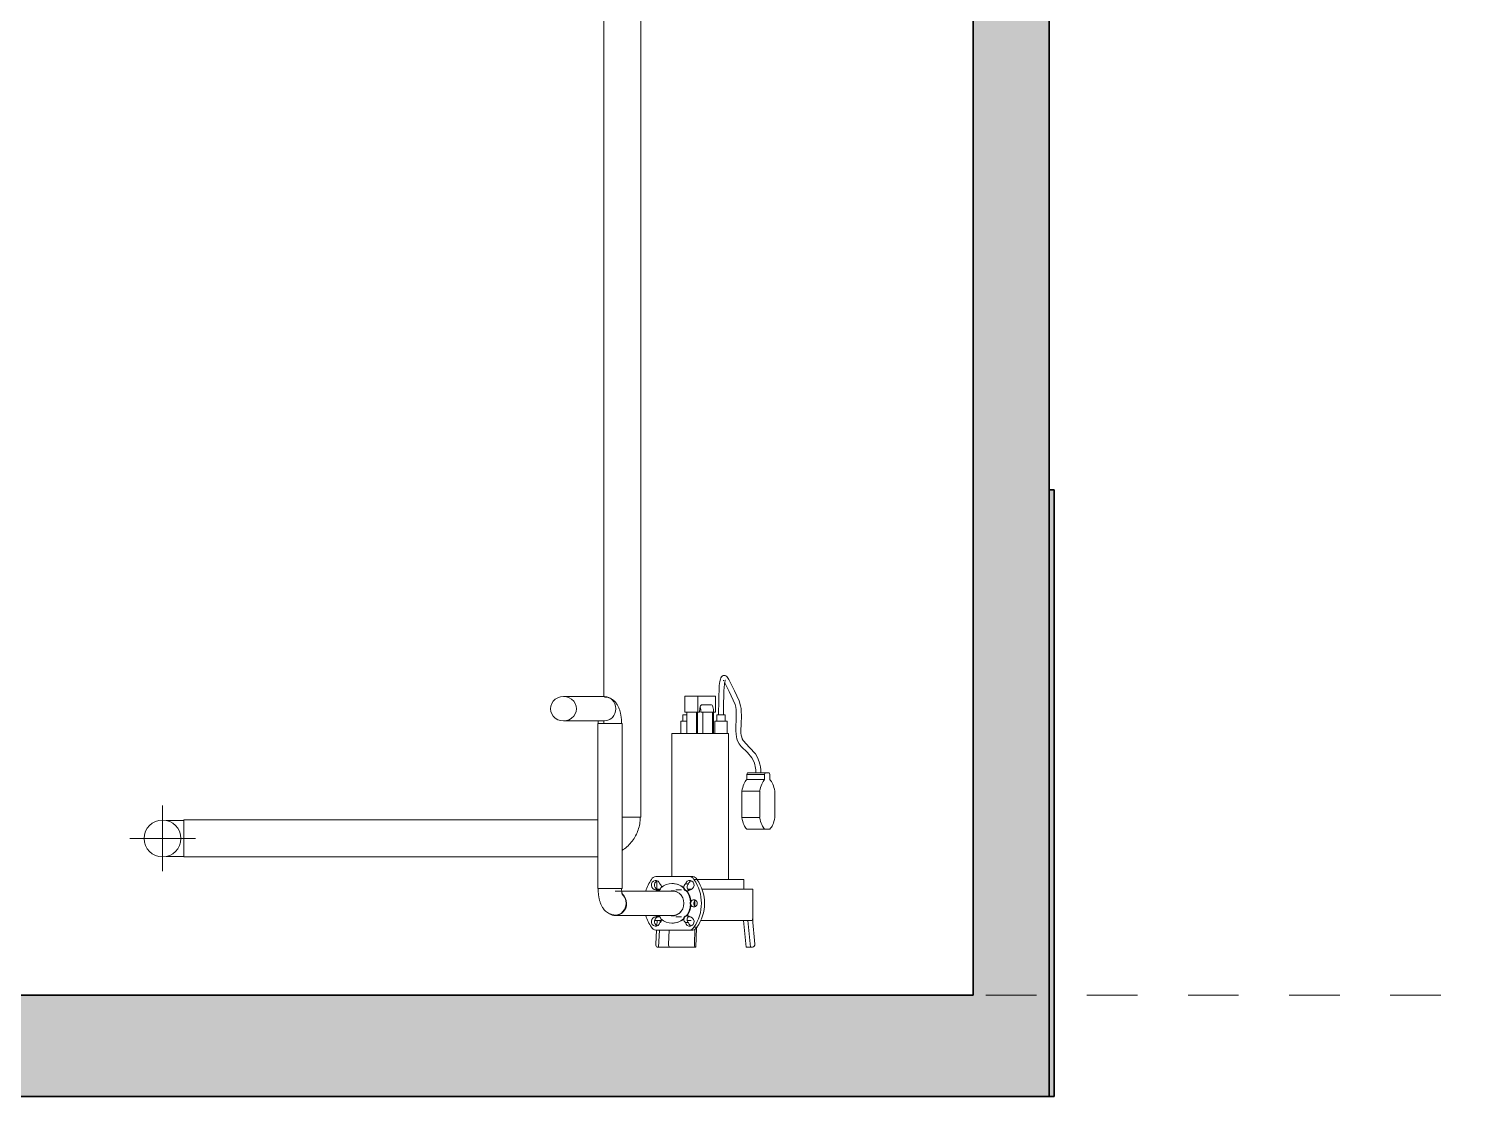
# Model space of a CAD drawing. Header units: metres. Extents: x -3 to 141, y -7 to 15.
# Drawn here: x 132.82 to 135.65, y -3.485 to -1.373 of the extents above; entities that cross this region are included whole.
import ezdxf

# ---------------------------------------------------------------- set-up
doc = ezdxf.new("R2010")
doc.units = ezdxf.units.M
doc.linetypes.add('Centre', pattern=[0.03175, 0.00635, -0.00475, 0.0159, -0.00475])
for name, color, linetype, lineweight in [('A-FLOR', 7, 'Continuous', 9), ('A-FLOR-LEVL', 7, 'Continuous', 9), ('A-FLOR-PATT', 7, 'Continuous', 35), ('A-WALL-PATT', 7, 'Continuous', 35), ('I-WALL', 7, 'Continuous', 9), ('M-EQPM', 7, 'Continuous', 9), ('P-PIPE', 7, 'Continuous', 9), ('P-PIPE-CNTR', 7, 'Continuous', 9)]:
    doc.layers.add(name, color=color, linetype=linetype, lineweight=lineweight)

# ---------------------------------------------------------------- blocks, each defined once
blk = doc.blocks.new('M_RVR_Codo material - CO - Codo-V37-Sección 01')
at = {"layer": 'P-PIPE', "flags": 128}
for points in [[(11.5563, -2.9393), (11.5573, -2.9393), (11.5583, -2.9393), (11.5594, -2.9393), (11.5606, -2.9393), (11.5617, -2.9393), (11.563, -2.9393), (11.5643, -2.9393), (11.5656, -2.9393), (11.5669, -2.9393), (11.5683, -2.9393), (11.5698, -2.9393), (11.5712, -2.9393), (11.5727, -2.9393), (11.5743, -2.9393), (11.5758, -2.9393), (11.5774, -2.9393), (11.579, -2.9393), (11.5806, -2.9393), (11.5822, -2.9393), (11.5839, -2.9393), (11.5856, -2.9393), (11.5872, -2.9393), (11.5889, -2.9393), (11.5906, -2.9393), (11.591, -2.9393)], [(11.591, -3.0107), (11.5894, -3.0107), (11.5877, -3.0107), (11.586, -3.0107), (11.5843, -3.0107), (11.5827, -3.0107), (11.581, -3.0107), (11.5794, -3.0107), (11.5778, -3.0107), (11.5762, -3.0107), (11.5747, -3.0107), (11.5731, -3.0107), (11.5716, -3.0107), (11.5701, -3.0107), (11.5687, -3.0107), (11.5673, -3.0107), (11.5659, -3.0107), (11.5646, -3.0107), (11.5633, -3.0107), (11.5621, -3.0107), (11.5609, -3.0107), (11.5597, -3.0107), (11.5586, -3.0107), (11.5576, -3.0107), (11.5566, -3.0107)]]:
    blk.add_lwpolyline(points, dxfattribs=at)
blk = doc.blocks.new('M_RVR_Codo material - CO - Codo-2972593-Sección 01')
at = {"layer": 'P-PIPE', "flags": 128}
for points in [[(12.4446, -3.1265), (12.4416, -3.1263), (12.4387, -3.1258), (12.4359, -3.125), (12.4334, -3.124), (12.4311, -3.1229), (12.429, -3.1216), (12.4271, -3.1202), (12.4255, -3.1188), (12.424, -3.1174), (12.4228, -3.1159), (12.4216, -3.1145), (12.4206, -3.1131), (12.4197, -3.1117), (12.4188, -3.1103), (12.418, -3.1089), (12.4173, -3.1075), (12.4167, -3.1061), (12.4161, -3.1047), (12.4156, -3.1033), (12.4151, -3.1019), (12.4146, -3.1005), (12.4142, -3.0991), (12.4138, -3.0977), (12.4134, -3.0963), (12.4131, -3.0949), (12.4127, -3.0934), (12.4125, -3.092), (12.4122, -3.0905), (12.4119, -3.0891), (12.4117, -3.0876), (12.4115, -3.0861), (12.4114, -3.0847), (12.4112, -3.0832), (12.4111, -3.0817), (12.411, -3.0802), (12.4109, -3.0787), (12.4108, -3.0771), (12.4108, -3.0756), (12.4108, -3.0741), (12.4108, -3.0737)], [(12.4592, -3.0873), (12.4591, -3.0873), (12.4591, -3.0872), (12.459, -3.087), (12.4589, -3.0868), (12.4588, -3.0864), (12.4587, -3.0861), (12.4586, -3.0856), (12.4584, -3.0852), (12.4583, -3.0846), (12.4582, -3.0841), (12.4581, -3.0835), (12.4579, -3.0828), (12.4578, -3.0821), (12.4577, -3.0814), (12.4576, -3.0807), (12.4575, -3.0799), (12.4574, -3.0792), (12.4574, -3.0784), (12.4573, -3.0775), (12.4573, -3.0767), (12.4572, -3.0759), (12.4572, -3.075), (12.4572, -3.0742), (12.4572, -3.0737)]]:
    blk.add_lwpolyline(points, dxfattribs=at)
at = {"layer": 'P-PIPE'}
for start_param, end_param in [(4.712389, 5.593003), (3.141593, 4.712389), (2.680642, 3.141593)]:
    blk.add_ellipse((12.4446, -3.1033), major_axis=(0, 0.0232), ratio=0.93358, start_param=start_param, end_param=end_param, dxfattribs=at)
blk = doc.blocks.new('M_RVR_Codo material - CO - Codo-V39-Sección 01')
at = {"layer": 'P-PIPE', "flags": 128}
for points in [[(12.4234, -2.6951), (12.4264, -2.6952), (12.4293, -2.6957), (12.4321, -2.6965), (12.4346, -2.6975), (12.4369, -2.6986), (12.439, -2.6999), (12.4408, -2.7013), (12.4425, -2.7027), (12.4439, -2.7042), (12.4452, -2.7056), (12.4464, -2.707), (12.4474, -2.7084), (12.4483, -2.7099), (12.4492, -2.7113), (12.4499, -2.7126), (12.4506, -2.714), (12.4513, -2.7154), (12.4519, -2.7168), (12.4524, -2.7182), (12.4529, -2.7196), (12.4534, -2.721), (12.4538, -2.7224), (12.4542, -2.7238), (12.4546, -2.7252), (12.4549, -2.7266), (12.4552, -2.7281), (12.4555, -2.7295), (12.4558, -2.731), (12.456, -2.7324), (12.4562, -2.7339), (12.4564, -2.7354), (12.4566, -2.7369), (12.4568, -2.7383), (12.4569, -2.7398), (12.457, -2.7413), (12.4571, -2.7429), (12.4571, -2.7444), (12.4572, -2.7459), (12.4572, -2.7474), (12.4572, -2.7478)], [(12.4105, -2.7424), (12.4106, -2.7432), (12.4107, -2.744), (12.4107, -2.7448), (12.4107, -2.7456), (12.4108, -2.7465), (12.4108, -2.7473), (12.4108, -2.7478)]]:
    blk.add_lwpolyline(points, dxfattribs=at)
blk = doc.blocks.new('Bomba vertical - Sistema fondeo - FEKA VS GRINDER 1000 MA 220-240_50-2974253-Sección 01')
at = {"layer": 'M-EQPM'}
for p, q in [((12.5826, -2.7253), (12.5826, -2.6933)), ((12.6078, -2.6933), (12.5826, -2.6933)), ((12.6078, -2.6933), (12.6078, -2.7253)), ((12.6429, -2.6933), (12.6078, -2.6933)), ((12.6164, -2.7103), (12.6254, -2.7103)), ((12.6254, -2.7103), (12.6343, -2.7103)), ((12.6429, -2.7253), (12.6429, -2.6933)), ((12.5742, -2.7426), (12.5742, -2.7673)), ((12.5822, -2.7426), (12.5742, -2.7426)), ((12.5782, -2.7303), (12.5782, -2.7426)), ((12.5837, -2.7303), (12.5782, -2.7303)), ((12.5866, -2.7426), (12.5822, -2.7426)), ((12.5826, -2.7253), (12.6078, -2.7253)), ((12.5858, -2.7303), (12.5837, -2.7303)), ((12.5866, -2.7253), (12.5866, -2.7673)), ((12.6053, -2.7673), (12.6053, -2.7253)), ((12.6074, -2.7253), (12.6074, -2.7673)), ((12.6078, -2.7253), (12.6114, -2.7253)), ((12.6141, -2.7253), (12.6394, -2.7253)), ((12.6182, -2.7253), (12.6182, -2.7673)), ((12.6369, -2.7673), (12.6369, -2.7253)), ((12.6389, -2.7253), (12.6389, -2.7673)), ((12.6394, -2.7253), (12.6429, -2.7253)), ((12.6414, -2.7426), (12.6414, -2.7673)), ((12.6494, -2.7426), (12.6414, -2.7426)), ((12.6454, -2.7303), (12.6454, -2.7426)), ((12.6509, -2.7303), (12.6454, -2.7303)), ((12.6663, -2.7426), (12.6494, -2.7426)), ((12.6624, -2.7303), (12.6509, -2.7303)), ((12.6624, -2.7426), (12.6624, -2.7303)), ((12.6664, -2.7673), (12.6664, -2.7426)), ((12.5568, -2.7673), (12.5568, -3.0503)), ((12.5927, -2.7673), (12.5568, -2.7673)), ((12.6688, -2.7673), (12.5927, -2.7673)), ((12.6688, -3.0563), (12.6688, -2.7673)), ((12.7048, -2.8485), (12.706, -2.845)), ((12.7048, -2.8585), (12.7048, -2.8485)), ((12.7402, -2.8485), (12.7048, -2.8485)), ((12.7402, -2.8585), (12.7048, -2.8585)), ((12.706, -2.845), (12.7415, -2.845)), ((12.7415, -2.845), (12.7402, -2.8485)), ((12.7402, -2.8485), (12.7402, -2.8585)), ((12.7454, -2.845), (12.7415, -2.845)), ((12.7494, -2.845), (12.7454, -2.845)), ((12.7506, -2.8485), (12.7494, -2.845)), ((12.7506, -2.8585), (12.7506, -2.8485)), ((12.6949, -2.9076), (12.6949, -2.8816)), ((12.7304, -2.8816), (12.6949, -2.8816)), ((12.7304, -2.8816), (12.7304, -2.9076)), ((12.7605, -2.9076), (12.7605, -2.8816)), ((12.6949, -2.9336), (12.6949, -2.9076)), ((12.7304, -2.9076), (12.7304, -2.9336)), ((12.7605, -2.9336), (12.7605, -2.9076)), ((12.7304, -2.9336), (12.6949, -2.9336)), ((12.7402, -2.9566), (12.7048, -2.9566)), ((12.7402, -2.9566), (12.7506, -2.9566)), ((12.5919, -3.0503), (12.5247, -3.0503)), ((12.598, -3.0503), (12.5919, -3.0503)), ((12.5919, -3.0503), (12.598, -3.0503)), ((12.6003, -3.0563), (12.6064, -3.0563)), ((12.6988, -3.0563), (12.6063, -3.0563)), ((12.6988, -3.0753), (12.6988, -3.0563)), ((12.5308, -3.0765), (12.5247, -3.0765)), ((12.5325, -3.0753), (12.5258, -3.0753)), ((12.5268, -3.0592), (12.5268, -3.0753)), ((12.5583, -3.0643), (12.5572, -3.0643)), ((12.5755, -3.0763), (12.5644, -3.0763)), ((12.5795, -3.0724), (12.5806, -3.0724)), ((12.5896, -3.065), (12.5836, -3.065)), ((12.5863, -3.0783), (12.5852, -3.0783)), ((12.5958, -3.0753), (12.5885, -3.0753)), ((12.5919, -3.0765), (12.5933, -3.0765)), ((12.7168, -3.0753), (12.6161, -3.0753)), ((12.7168, -3.1373), (12.7168, -3.0753)), ((12.5935, -3.1), (12.5946, -3.1)), ((12.5946, -3.1066), (12.5935, -3.1066)), ((12.5347, -3.1373), (12.5223, -3.1373)), ((12.5247, -3.1301), (12.5308, -3.1301)), ((12.5277, -3.1373), (12.527, -3.1481)), ((12.5332, -3.1421), (12.5335, -3.1373)), ((12.5644, -3.1303), (12.5755, -3.1303)), ((12.5806, -3.1341), (12.5795, -3.1341)), ((12.5836, -3.1415), (12.5896, -3.1415)), ((12.5852, -3.1282), (12.5863, -3.1282)), ((12.5947, -3.1373), (12.5865, -3.1373)), ((12.5933, -3.1301), (12.5919, -3.1301)), ((12.7149, -3.1373), (12.6138, -3.1373)), ((12.7038, -3.1903), (12.6986, -3.1373)), ((12.7071, -3.1373), (12.7124, -3.1903)), ((12.7209, -3.184), (12.716, -3.1342)), ((12.5247, -3.1563), (12.5919, -3.1563)), ((12.5265, -3.1563), (12.5247, -3.184)), ((12.5302, -3.1903), (12.5323, -3.1563)), ((12.5502, -3.184), (12.5512, -3.1563)), ((12.5572, -3.1423), (12.5583, -3.1423)), ((12.5919, -3.1563), (12.598, -3.1563)), ((12.598, -3.1563), (12.5919, -3.1563)), ((12.6003, -3.1503), (12.6064, -3.1503)), ((12.6023, -3.1551), (12.6012, -3.184)), ((12.6043, -3.1903), (12.6057, -3.1516)), ((12.5279, -3.1903), (12.5302, -3.1903)), ((12.5302, -3.1903), (12.552, -3.1903)), ((12.603, -3.1903), (12.552, -3.1903)), ((12.603, -3.1903), (12.6043, -3.1903)), ((12.7038, -3.1903), (12.7124, -3.1903)), ((12.7124, -3.1903), (12.716, -3.1903))]:
    blk.add_line(p, q, dxfattribs=at)
at = {"layer": 'M-EQPM', "flags": 128}
for points in [[(12.6489, -2.7303), (12.6505, -2.6725), (12.6515, -2.6643), (12.6526, -2.6597), (12.6537, -2.657), (12.6549, -2.6552), (12.6563, -2.6539), (12.6584, -2.6528), (12.6604, -2.6526)], [(12.7327, -2.845), (12.7325, -2.8389), (12.7319, -2.8333), (12.7309, -2.8282), (12.7297, -2.8235), (12.7264, -2.8151), (12.7219, -2.8077), (12.7104, -2.7949), (12.6975, -2.7812), (12.696, -2.7781), (12.6948, -2.7747), (12.694, -2.7708), (12.6934, -2.7664), (12.6932, -2.7612), (12.6936, -2.7486), (12.6942, -2.7317), (12.6941, -2.7239), (12.6935, -2.7177), (12.6926, -2.7125), (12.6899, -2.703), (12.6809, -2.683), (12.6695, -2.6605), (12.6669, -2.6562), (12.6651, -2.6544), (12.6636, -2.6534), (12.6618, -2.6527), (12.6604, -2.6526)], [(12.6587, -2.662), (12.6589, -2.6622), (12.6594, -2.663)], [(12.6625, -2.6616), (12.6625, -2.6617), (12.6624, -2.6618), (12.6623, -2.6621), (12.6621, -2.6626), (12.6618, -2.6638), (12.6615, -2.6654), (12.6608, -2.6696), (12.6598, -2.6827), (12.659, -2.7181), (12.6589, -2.7303)], [(12.661, -2.6659), (12.6701, -2.6839), (12.6816, -2.7098), (12.683, -2.7153), (12.6837, -2.7203), (12.6841, -2.7257), (12.6842, -2.7319), (12.6832, -2.7623), (12.6836, -2.7686), (12.6843, -2.7737), (12.6854, -2.7779), (12.6866, -2.7816), (12.6899, -2.7879), (12.694, -2.7931), (12.7066, -2.8051), (12.7151, -2.8155), (12.7194, -2.8243), (12.7208, -2.8288), (12.7217, -2.8328), (12.7225, -2.8394), (12.7227, -2.845)]]:
    blk.add_lwpolyline(points, dxfattribs=at)
at = {"layer": 'M-EQPM'}
for centre, major_axis, ratio, start_param, end_param in [((12.6164, -2.7243), (0, 0.014), 0.358368, 0, 1.639735), ((12.6091, -2.7243), (0, 0.014), 0.358368, 4.643451, 5.465428), ((12.6343, -2.7243), (0, 0.014), 0.358368, 4.643451, 6.283185), ((12.7111, -2.9073), (0, 0.0519), 0.358368, 0.345172, 1.051091), ((12.7465, -2.9073), (0, 0.0519), 0.358368, 0.345172, 1.051091), ((12.7443, -2.9073), (0, 0.0519), 0.358368, 5.232094, 5.938013), ((12.7111, -2.9078), (0, 0.0519), 0.358368, 2.090501, 2.796421), ((12.7465, -2.9078), (0, 0.0519), 0.358368, 2.090501, 2.796421), ((12.7443, -2.9078), (0, 0.0519), 0.358368, 3.486765, 4.192684), ((12.5733, -3.1033), (0, 0.077), 0.93358, 0.914557, 1.25018), ((12.5247, -3.06), (0, 0.00975), 0.93358, 0, 1.176005), ((12.5919, -3.06), (0, 0.00975), 0.93358, 5.10718, 6.283185), ((12.598, -3.06), (0, 0.00975), 0.93358, 5.10718, 6.283185), ((12.5433, -3.1033), (0, 0.077), 0.93358, 4.056149, 5.368629), ((12.5494, -3.1033), (0, 0.077), 0.93358, 4.056149, 5.368629), ((12.5247, -3.0673), (0, 0.0092), 0.93358, 4.956825, 9.424778), ((12.5308, -3.0673), (0, 0.0092), 0.93358, 0.411177, 3.141593), ((12.5293, -3.0711), (0, 0.00727), 0.93358, 2.398201, 3.125141), ((12.5282, -3.0711), (0, 0.00727), 0.93358, 3.290438, 4.528531), ((12.5293, -3.0711), (0, 0.00727), 0.93358, 4.684212, 5.700217), ((12.5572, -3.1033), (0, 0.039), 0.93358, 5.62374, 6.942631), ((12.5572, -3.1033), (0, 0.025), 0.93358, 4.712389, 6.544985), ((12.5583, -3.1033), (0, 0.025), 0.93358, 0.023297, 0.261799), ((12.5583, -3.1033), (0, 0.025), 0.93358, 0.023297, 0.261799), ((12.5583, -3.1033), (0, 0.039), 0.93358, 6.242676, 6.323649), ((12.5583, -3.1033), (0, 0.039), 0.93358, 5.62374, 6.184358), ((12.5862, -3.0711), (0, 0.00727), 0.93358, 1.754654, 2.992747), ((12.5873, -3.0711), (0, 0.00727), 0.93358, 0.582969, 3.884984), ((12.5873, -3.0711), (0, 0.00727), 0.93358, 1.754654, 2.249891), ((12.5873, -3.0711), (0, 0.00727), 0.93358, 2.49751, 2.992747), ((12.5919, -3.0673), (0, 0.0092), 0.93358, 3.141593, 7.609546), ((12.5572, -3.1033), (0, 0.039), 0.93358, 4.797076, 5.406846), ((12.5583, -3.1033), (0, 0.039), 0.93358, 4.797076, 5.406846), ((12.5934, -3.0711), (0, 0.00727), 0.93358, 0.582969, 2.614978), ((12.598, -3.0673), (0, 0.0092), 0.93358, 0.366105, 1.32636), ((12.5572, -3.1033), (0, 0.025), 0.93358, 2.879793, 4.712389), ((12.5572, -3.1033), (0, 0.039), 0.93358, 4.017931, 4.627701), ((12.5583, -3.1033), (0, 0.039), 0.93358, 4.017931, 4.627701), ((12.5992, -3.1033), (0, 0.00697), 0.93358, 1.07776, 1.570796), ((12.5992, -3.1033), (0, 0.00697), 0.93358, 1.570796, 2.063833), ((12.6003, -3.1033), (0, 0.00697), 0.93358, 4.712389, 7.853982), ((12.6003, -3.1033), (0, 0.00697), 0.93358, 1.324278, 1.570796), ((12.6003, -3.1033), (0, 0.00697), 0.93358, 1.570796, 4.712389), ((12.6003, -3.1033), (0, 0.00697), 0.93358, 1.570796, 1.817314), ((12.6064, -3.1033), (0, 0.00697), 0.93358, 0.625007, 1.570796), ((12.6064, -3.1033), (0, 0.00697), 0.93358, 1.570796, 2.617994), ((12.5733, -3.1033), (0, 0.077), 0.93358, 1.891413, 2.227036), ((12.5247, -3.1393), (0, 0.0092), 0.93358, 0, 4.467953), ((12.5308, -3.1393), (0, 0.0092), 0.93358, 0, 2.730416), ((12.5293, -3.1354), (0, 0.00727), 0.93358, 0.01677, 0.743392), ((12.5282, -3.1354), (0, 0.00727), 0.93358, 4.896247, 6.13434), ((12.5293, -3.1354), (0, 0.00727), 0.93358, 3.724561, 4.740566), ((12.5572, -3.1033), (0, 0.039), 0.93358, 2.482147, 3.801038), ((12.5583, -3.1033), (0, 0.025), 0.93358, 2.879793, 3.118296), ((12.5583, -3.1033), (0, 0.025), 0.93358, 2.879793, 3.118296), ((12.5583, -3.1033), (0, 0.039), 0.93358, 3.240286, 3.801038), ((12.5862, -3.1354), (0, 0.00727), 0.93358, 0.148846, 1.386938), ((12.5873, -3.1354), (0, 0.00727), 0.93358, 5.539794, 8.841809), ((12.5873, -3.1354), (0, 0.00727), 0.93358, 1.13932, 1.386938), ((12.5873, -3.1354), (0, 0.00727), 0.93358, 0.148846, 0.644083), ((12.5919, -3.1393), (0, 0.0092), 0.93358, 1.815232, 6.283185), ((12.5934, -3.1354), (0, 0.00727), 0.93358, 0.526614, 2.558624), ((12.598, -3.1393), (0, 0.0092), 0.93358, 1.815232, 2.775488), ((12.5247, -3.1465), (0, 0.00975), 0.93358, 1.965587, 3.141593), ((12.5583, -3.1033), (0, 0.039), 0.93358, 3.101095, 3.182045), ((12.5919, -3.1465), (0, 0.00975), 0.93358, 3.141593, 4.317598), ((12.598, -3.1465), (0, 0.00975), 0.93358, 3.141593, 4.317598), ((12.5283, -3.1846), (0, 0.00573), 0.62932, 1.470218, 3.022796), ((12.5522, -3.1846), (0, 0.00573), 0.358368, 1.470218, 3.022796), ((12.6033, -3.1846), (0, 0.00573), 0.358368, 1.470218, 3.022796), ((12.7153, -3.1846), (0, 0.00573), 0.987688, 3.26039, 4.812967)]:
    blk.add_ellipse(centre, major_axis=major_axis, ratio=ratio, start_param=start_param, end_param=end_param, dxfattribs=at)
for points in [[(12.6016, -3.0987), (12.6019, -3.1002), (12.602, -3.1017), (12.602, -3.1033)], [(12.602, -3.1033), (12.602, -3.1048), (12.6019, -3.1063), (12.6016, -3.1077)]]:
    blk.add_open_spline(points, degree=3, dxfattribs=at)
blk = doc.blocks.new('M_RVR_Codo material - CO - Codo-V42-Sección 01')
at = {"layer": 'P-PIPE', "flags": 128}
blk.add_lwpolyline([(12.4581, -2.9985), (12.4603, -2.9971), (12.4628, -2.9953), (12.4653, -2.9934), (12.4677, -2.9914), (12.47, -2.9893), (12.4722, -2.9871), (12.4743, -2.9848), (12.4763, -2.9824), (12.4783, -2.98), (12.4801, -2.9775), (12.4818, -2.9749), (12.4835, -2.9723), (12.485, -2.9695), (12.4864, -2.9668), (12.4877, -2.964), (12.4889, -2.9611), (12.4899, -2.9582), (12.4909, -2.9552), (12.4917, -2.9522), (12.4924, -2.9492), (12.493, -2.9461), (12.4935, -2.943), (12.4938, -2.94), (12.4941, -2.9369), (12.4942, -2.9337), (12.4942, -2.9329)], dxfattribs=at)

msp = doc.modelspace()

# ---------------------------------------------------------------- hatches: boundary and pattern name
at = {"layer": 'A-FLOR-PATT', "lineweight": 9, "true_color": 0x9a9a9a}
msp.add_hatch(color=253, dxfattribs=at).paths.add_polyline_path([(128.0115, -3.4853), (134.6883, -3.4853), (134.6883, -3.2853), (121.6585, -3.2853), (121.6585, -3.4853), (126.0006, -3.4853)])
at = {"layer": 'A-WALL-PATT', "lineweight": 9, "true_color": 0x9a9a9a}
msp.add_hatch(color=253, dxfattribs=at).paths.add_polyline_path([(134.8383, -3.4853), (134.8383, -0.2), (134.6883, -0.2), (134.6883, -3.4853)])
at = {"layer": 'I-WALL', "true_color": 0x9a9a9a}
msp.add_hatch(color=253, dxfattribs=at).paths.add_polyline_path([(134.8483, -3.4853), (134.8483, -2.2853), (134.8383, -2.2853), (134.8383, -3.4853)])

# ---------------------------------------------------------------- linework, layer by layer
at = {"layer": 'A-FLOR', "lineweight": 35}
for p, q in [((134.6883, -3.2853), (132.6232, -3.2853)), ((121.6585, -3.4853), (134.6883, -3.4853))]:
    msp.add_line(p, q, dxfattribs=at)
at = {"layer": 'A-FLOR-LEVL', "color": 253, "linetype": 'Centre', "true_color": 0xaaaaaa}
msp.add_line((138.6134, -3.2853), (118.6651, -3.2853), dxfattribs=at)
at = {"layer": 'I-WALL', "lineweight": 35}
for p, q in [((134.6883, -0.2), (134.6883, -3.2853)), ((134.8383, -0.2), (134.8383, -3.4853)), ((134.8483, -2.2853), (134.8383, -2.2853)), ((134.8483, -3.4853), (134.8483, -2.2853)), ((134.6883, -3.4853), (134.8483, -3.4853))]:
    msp.add_line(p, q, dxfattribs=at)
at = {"layer": 'P-PIPE'}
for p, q in [((133.9575, -0.3852), (133.9575, -2.6941)), ((134.0305, -2.9329), (134.0305, -0.8791)), ((133.9589, -2.6941), (133.8777, -2.6941)), ((133.8777, -2.7424), (133.9589, -2.7424)), ((133.9575, -2.7438), (133.9575, -2.746)), ((133.9454, -2.7478), (133.9454, -3.0737)), ((133.9936, -2.7478), (133.9454, -2.7478)), ((133.9936, -3.0737), (133.9936, -2.7478)), ((133.9454, -2.9384), (133.1265, -2.9384)), ((133.1265, -2.9384), (133.1265, -3.0115)), ((133.994, -2.9329), (134.0305, -2.9329)), ((133.1265, -3.0115), (133.9455, -3.0115)), ((133.9454, -3.0737), (133.9936, -3.0737)), ((134.0938, -3.0791), (133.9801, -3.0791)), ((133.9801, -3.1274), (134.0938, -3.1274))]:
    msp.add_line(p, q, dxfattribs=at)
at = {"layer": 'P-PIPE', "flags": 128}
for points in [[(133.8777, -2.6941), (133.8719, -2.6947), (133.8665, -2.6965), (133.8616, -2.6994), (133.8575, -2.7032), (133.8544, -2.7078), (133.8525, -2.7129), (133.8518, -2.7183)], [(133.9035, -2.7183), (133.9029, -2.7129), (133.901, -2.7078), (133.8979, -2.7032), (133.8938, -2.6994), (133.8889, -2.6965), (133.8834, -2.6947), (133.8777, -2.6941)], [(133.8518, -2.7183), (133.8525, -2.7236), (133.8544, -2.7287), (133.8575, -2.7333), (133.8616, -2.7371), (133.8665, -2.74), (133.8719, -2.7418), (133.8777, -2.7424)], [(133.8777, -2.7424), (133.8834, -2.7418), (133.8889, -2.74), (133.8938, -2.7371), (133.8979, -2.7333), (133.901, -2.7287), (133.9029, -2.7236), (133.9035, -2.7183)]]:
    msp.add_lwpolyline(points, dxfattribs=at)
at = {"layer": 'P-PIPE', "color": 96, "true_color": 0x007f00}
for start, end in [(0, 180), (180, 0)]:
    msp.add_arc((133.0845, -2.975), 0.0365, start, end, dxfattribs=at)
at = {"layer": 'P-PIPE'}
for centre, start_param, end_param in [((133.9589, -2.7183), 4.712389, 6.283185), ((133.9589, -2.7183), 3.141593, 4.712389), ((133.9801, -3.1033), 4.712389, 5.668011), ((134.0938, -3.1033), 5.759587, 6.283185), ((134.0938, -3.1033), 5.505987, 5.66726), ((133.9801, -3.1033), 3.141593, 4.712389), ((133.9801, -3.1033), 2.617994, 3.141593), ((134.0938, -3.1033), 3.141593, 3.918791)]:
    msp.add_ellipse(centre, major_axis=(0, 0.0241), ratio=0.93358, start_param=start_param, end_param=end_param, dxfattribs=at)
at = {"layer": 'P-PIPE-CNTR'}
for p, q in [((133.0845, -3.04), (133.0845, -2.91)), ((133.0195, -2.975), (133.1495, -2.975))]:
    msp.add_line(p, q, dxfattribs=at)
msp.add_ellipse((133.9589, -2.7478), major_axis=(0, 0.0296), ratio=0.358368, start_param=4.961317, end_param=5.006989, dxfattribs=at)

# ---------------------------------------------------------------- block references
at = {"layer": 'M-EQPM'}
msp.add_blockref('Bomba vertical - Sistema fondeo - FEKA VS GRINDER 1000 MA 220-240_50-2974253-Sección 01', (121.5355, 0), dxfattribs=at)
at = {"layer": 'P-PIPE'}
for name in ['M_RVR_Codo material - CO - Codo-V39-Sección 01', 'M_RVR_Codo material - CO - Codo-V37-Sección 01', 'M_RVR_Codo material - CO - Codo-V42-Sección 01', 'M_RVR_Codo material - CO - Codo-2972593-Sección 01']:
    msp.add_blockref(name, (121.5355, 0), dxfattribs=at)

doc.saveas('drawing.dxf')
